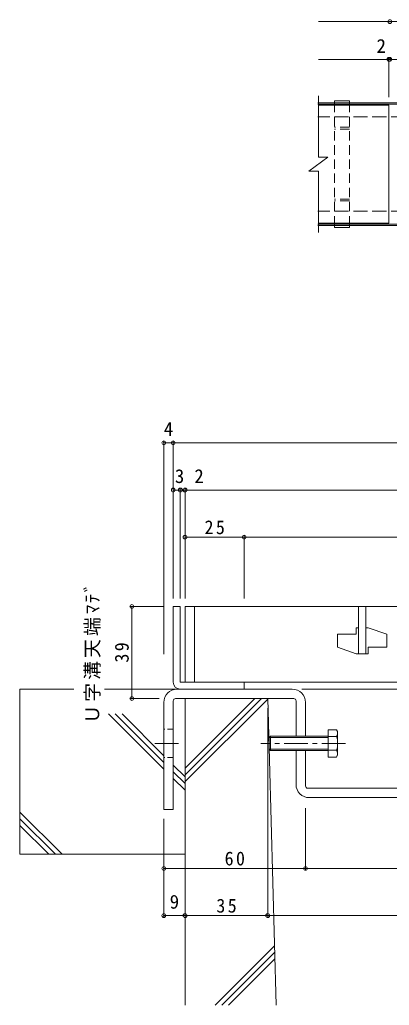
# Model space of a CAD drawing. Units: millimetres at full size, with parts at other scales. Extents: x -230 to 468, y -388 to 290.
# Drawn here: x -229.5 to -73, y -134 to 283.7 of the extents above; entities that cross this region are included whole.
import ezdxf
from ezdxf.enums import TextEntityAlignment as Align

# ---------------------------------------------------------------- set-up
doc = ezdxf.new("R2010")
doc.units = ezdxf.units.MM
doc.header["$LTSCALE"] = 2
doc.header["$PDMODE"] = 32
doc.header["$PDSIZE"] = 1.6
for name, pattern in [('CHAIN1', [8, 5, -1, 1, -1]), ('DASHED1', [1.8, 1.2, -0.6]), ('DASHED2', [3, 2, -1]), ('DASHED3', [4, 3, -1])]:
    doc.linetypes.add(name, pattern=pattern)
for name, color, linetype, lineweight in [('C-1', 2, 'Continuous', 9), ('C-2', 3, 'Continuous', 9), ('C-4', 7, 'Continuous', 9), ('C-9', 3, 'DASHED2', 9), ('D-1', 2, 'Continuous', 9), ('D-2', 3, 'Continuous', 9), ('D-4', 7, 'Continuous', 9), ('D-6', 6, 'Continuous', 9), ('D-8', 3, 'Continuous', 9), ('D-B', 2, 'Continuous', 9)]:
    doc.layers.add(name, color=color, linetype=linetype, lineweight=lineweight)
doc.styles.add('ＭＳ ゴシック', font='')
doc.styles.get('ＭＳ ゴシック').set_extended_font_data('MS Gothic')

msp = doc.modelspace()

# ---------------------------------------------------------------- linework, layer by layer
at = {"layer": 'C-1'}
for p, q in [((157.757, 248.482), (-103.242, 248.482)), ((157.757, 247.882), (-103.242, 247.882)), ((157.757, 197.082), (-103.242, 197.082)), ((157.757, 196.482), (-103.242, 196.482))]:
    msp.add_line(p, q, dxfattribs=at)
at = {"layer": 'C-1', "linetype": 'DASHED3'}
for p, q in [((157.757, 242.482), (-103.242, 242.482)), ((157.757, 202.482), (-103.242, 202.482))]:
    msp.add_line(p, q, dxfattribs=at)
at = {"layer": 'C-2'}
for p, q in [((-103.042, 251.482), (-103.042, 225.483)), ((-73.242, 247.482), (-103.042, 247.482)), ((-73.242, 247.482), (-73.242, 197.482)), ((-107.042, 219.482), (-99.042, 225.483)), ((-103.042, 225.483), (-99.042, 225.483)), ((-107.042, 219.482), (-103.042, 219.482)), ((-103.042, 219.482), (-103.042, 193.482)), ((-73.242, 197.482), (-103.042, 197.482))]:
    msp.add_line(p, q, dxfattribs=at)
at = {"layer": 'C-4'}
for p, q in [((-103.042, 282.882), (157.957, 282.882)), ((-73.242, 250.882), (-73.242, 267.482)), ((-103.042, 266.882), (157.957, 266.882))]:
    msp.add_line(p, q, dxfattribs=at)
for p in [(-72.842, 282.882), (-73.242, 266.882), (-72.842, 266.882)]:
    msp.add_point(p, dxfattribs=at)
at = {"layer": 'C-9', "linetype": 'Continuous'}
for p, q in [((-89.842, 249.282), (-96.242, 249.282)), ((-96.242, 248.482), (-96.242, 249.282)), ((-89.842, 248.482), (-96.242, 248.482)), ((-89.842, 248.482), (-89.842, 249.282)), ((-96.242, 196.482), (-96.242, 195.682)), ((-89.842, 196.482), (-96.242, 196.482)), ((-89.842, 196.482), (-89.842, 195.682)), ((-89.842, 195.682), (-96.242, 195.682))]:
    msp.add_line(p, q, dxfattribs=at)
at = {"layer": 'C-9'}
for p, q in [((-96.242, 248.482), (-96.242, 242.482)), ((-89.842, 248.482), (-89.842, 242.482)), ((-96.242, 202.482), (-96.242, 242.482)), ((-89.842, 202.482), (-89.842, 242.482)), ((-89.842, 238.082), (-96.242, 238.082)), ((-89.842, 237.282), (-96.242, 237.282)), ((-89.842, 207.682), (-96.242, 207.682)), ((-89.842, 206.882), (-96.242, 206.882)), ((-96.242, 196.482), (-96.242, 202.482)), ((-89.842, 196.482), (-89.842, 202.482))]:
    msp.add_line(p, q, dxfattribs=at)
at = {"layer": 'D-1'}
for p, q in [((-164.508, 2.96), (-164.508, 34.96)), ((-161.508, 34.96), (-164.508, 34.96)), ((-161.508, 34.96), (-161.508, 2.96)), ((-134.508, 2.96), (-161.508, 2.96)), ((-134.508, -0.04), (-134.508, 2.96)), ((-134.508, -0.04), (-161.508, -0.04))]:
    msp.add_line(p, q, dxfattribs=at)
msp.add_arc((-161.508, 2.96), 3, 180, 270, dxfattribs=at)
at = {"layer": 'D-2'}
for p, q in [((-159.508, 34.96), (-159.508, 2.96)), ((90.492, 34.96), (-159.508, 34.96)), ((-155.508, 34.96), (-155.508, 2.96)), ((-86.008, 34.96), (-86.008, 14.96)), ((-83.008, 34.96), (-83.008, 14.96)), ((-87.008, 25.96), (-87.008, 23.21)), ((-86.008, 25.96), (-87.008, 25.96)), ((-82.008, 25.96), (-83.008, 25.96)), ((-82.008, 25.96), (-74.008, 23.21)), ((-95.008, 23.21), (-95.008, 17.71)), ((-95.008, 23.21), (-87.008, 23.21)), ((-74.008, 23.21), (-74.008, 17.71)), ((-95.008, 17.71), (-87.008, 14.96)), ((-82.008, 17.71), (-82.008, 14.96)), ((-82.008, 17.71), (-74.008, 17.71)), ((-82.008, 14.96), (-87.008, 14.96)), ((-159.508, 2.96), (90.492, 2.96))]:
    msp.add_line(p, q, dxfattribs=at)
at = {"layer": 'D-4'}
for p, q in [((-168.508, 104.952), (-168.508, 14.752)), ((-164.508, 104.952), (-164.508, 38.352)), ((-164.508, 104.352), (-168.508, 104.352)), ((-164.508, 104.352), (95.492, 104.352)), ((-164.508, 84.352), (-161.508, 84.352)), ((-161.508, 84.952), (-161.508, 38.352)), ((-161.508, 84.352), (-159.508, 84.352)), ((-159.508, 84.952), (-159.508, 38.352)), ((-159.508, 84.352), (90.492, 84.352)), ((-159.508, 64.352), (-134.508, 64.352)), ((-134.508, 64.952), (-134.508, 38.352)), ((-134.508, 64.352), (65.492, 64.352)), ((-182.676, 34.96), (-168.508, 34.96)), ((-182.076, 34.96), (-182.076, -4.04)), ((-182.676, -4.04), (-170.466, -4.04)), ((-54.614, -0.04), (-110.108, -0.04)), ((-124.508, -96.64), (-124.508, -8.04)), ((-108.508, -76.64), (-108.508, -50.559)), ((-168.508, -96.64), (-168.508, -55.04)), ((-168.508, -76.04), (-108.508, -76.04)), ((-108.508, -76.04), (39.492, -76.04)), ((-168.508, -96.04), (-159.508, -96.04)), ((-159.508, -96.04), (-124.508, -96.04)), ((-124.508, -96.04), (55.492, -96.04))]:
    msp.add_line(p, q, dxfattribs=at)
for p in [(-168.508, 104.352), (-164.508, 104.352), (-164.508, 84.352), (-161.508, 84.352), (-159.508, 84.352), (-159.508, 64.352), (-134.508, 64.352), (-182.076, 34.96), (-182.076, -4.04), (-168.508, -76.04), (-108.508, -76.04), (-168.508, -96.04), (-159.508, -96.04), (-124.508, -96.04)]:
    msp.add_point(p, dxfattribs=at)
at = {"layer": 'D-6'}
for p, q in [((-229.508, -0.04), (-229.508, -70.04)), ((-229.508, -0.04), (-206.532, -0.04)), ((-193.631, -0.04), (-161.508, -0.04)), ((-159.508, -4.04), (-124.508, -4.04)), ((-159.508, -4.04), (-159.508, -134.04)), ((-159.508, -36.428), (-127.12, -4.04)), ((-159.508, -33.599), (-129.949, -4.04)), ((-120.897, -134.04), (-124.508, -4.04)), ((-159.508, -39.256), (-124.502, -4.25)), ((-191.862, -10.571), (-168.508, -33.925)), ((-189.034, -10.571), (-168.508, -31.096)), ((-186.205, -10.571), (-168.508, -28.268)), ((-164.508, -32.268), (-159.508, -37.268)), ((-164.508, -35.096), (-159.508, -40.096)), ((-164.508, -37.925), (-159.508, -42.925)), ((-229.508, -52.121), (-211.589, -70.04)), ((-229.508, -54.949), (-214.417, -70.04)), ((-229.508, -57.778), (-217.246, -70.04)), ((-229.508, -70.04), (-159.508, -70.04)), ((-146.812, -134.04), (-121.597, -108.825)), ((-143.983, -134.04), (-121.521, -111.577)), ((-141.155, -134.04), (-121.444, -114.329))]:
    msp.add_line(p, q, dxfattribs=at)
at = {"layer": 'D-8'}
for p, q in [((-113.508, -4.04), (-163.508, -4.04)), ((-114.108, -0.04), (-162.908, -0.04)), ((-168.508, -5.64), (-168.508, -51.04)), ((-164.508, -5.04), (-164.508, -51.04)), ((-112.508, -20.04), (-112.508, -5.04)), ((-108.508, -20.04), (-108.508, -5.64)), ((-112.508, -40.44), (-112.508, -26.042)), ((-108.508, -41.04), (-108.508, -26.042)), ((38.492, -42.04), (-107.508, -42.04)), ((37.892, -46.04), (-106.908, -46.04)), ((-168.508, -51.04), (-164.508, -51.04))]:
    msp.add_line(p, q, dxfattribs=at)
at = {"layer": 'D-8', "linetype": 'DASHED1'}
for p, q in [((-164.508, -17.04), (-168.508, -17.04)), ((-108.508, -20.04), (-112.508, -20.04)), ((-164.508, -29.04), (-168.508, -29.04)), ((-108.508, -26.04), (-112.508, -26.04))]:
    msp.add_line(p, q, dxfattribs=at)
at = {"layer": 'D-8', "linetype": 'CHAIN1'}
msp.add_line((-172.326, -23.04), (-161.824, -23.04), dxfattribs=at)
at = {"layer": 'D-8'}
for centre, radius, start, end in [((-162.908, -5.64), 5.6, 90, 180), ((-163.508, -5.04), 1, 90, 180), ((-114.108, -5.64), 5.6, 0, 90), ((-113.508, -5.04), 1, 0, 90), ((-106.908, -40.44), 5.6, 180, 270), ((-107.508, -41.04), 1, 180, 270)]:
    msp.add_arc(centre, radius, start, end, dxfattribs=at)
at = {"layer": 'D-B'}
for p, q in [((-123.912, -20.583), (-123.371, -20.042)), ((-123.912, -25.5), (-123.912, -20.583)), ((-98.912, -20.583), (-123.912, -20.583)), ((-123.371, -20.042), (-123.371, -26.042)), ((-98.912, -20.042), (-123.371, -20.042)), ((-98.912, -17.268), (-98.912, -28.815)), ((-95.359, -17.268), (-98.912, -17.268)), ((-95.359, -20.155), (-98.912, -20.155)), ((-95.359, -17.268), (-94.912, -18.042)), ((-94.912, -28.042), (-94.912, -18.042)), ((-123.912, -25.5), (-123.371, -26.042)), ((-98.912, -25.5), (-123.912, -25.5)), ((-98.912, -26.042), (-123.371, -26.042)), ((-95.359, -25.928), (-98.912, -25.928)), ((-95.359, -28.815), (-98.912, -28.815)), ((-94.912, -28.042), (-95.359, -28.815))]:
    msp.add_line(p, q, dxfattribs=at)
at = {"layer": 'D-B', "linetype": 'CHAIN1'}
msp.add_line((-91.551, -23.042), (-127.445, -23.042), dxfattribs=at)
at = {"layer": 'D-B'}
for centre, radius, start, end in [((-98.31, -18.972), 3.408, 4.38425, 29.99998), ((-97.759, -18.622), 2.848, 327.42444, 358.1913), ((-104.466, -23.042), 9.553, 342.41203, 17.58795), ((-97.759, -27.462), 2.848, 1.80869, 32.57555), ((-98.31, -27.111), 3.408, 330, 355.61574)]:
    msp.add_arc(centre, radius, start, end, dxfattribs=at)

# ---------------------------------------------------------------- texts
at = {"layer": 'C-4', "color": 2, "style": 'ＭＳ ゴシック'}
msp.add_text('2', height=5.865, dxfattribs=at).set_placement((-78.435, 267.882), align=Align.BOTTOM_LEFT)
at = {"layer": 'D-4', "color": 2, "style": 'ＭＳ ゴシック'}
for s, p in [('4', (-168.508, 105.552)), ('3', (-163.839, 85.552)), ('2', (-155.572, 85.552)), ('9', (-166.008, -94.84))]:
    msp.add_text(s, height=5.865, dxfattribs=at).set_placement(p, align=Align.BOTTOM_LEFT)
at = {"layer": 'D-4', "color": 2, "char_height": 5.865, "attachment_point": 7, "style": 'ＭＳ ゴシック'}
for s, insert in [('\\T1.27;\\W0.95;25', (-151.258, 65.552)), ('\\T1.27;\\W0.95;60', (-142.758, -74.84)), ('\\T1.27;\\W0.95;35', (-146.258, -94.84))]:
    msp.add_mtext(s, dxfattribs=dict(at, insert=insert))
at = {"layer": 'D-4', "color": 2, "char_height": 5.865, "attachment_point": 7, "rotation": 90, "style": 'ＭＳ ゴシック'}
for s, insert in [('\\T1.16;Ｕ字溝天端ﾏﾃﾞ', (-195.211, -14.677)), ('\\T1.27;\\W0.95;39', (-183.276, 11.21))]:
    msp.add_mtext(s, dxfattribs=dict(at, insert=insert))

doc.saveas('drawing.dxf')
